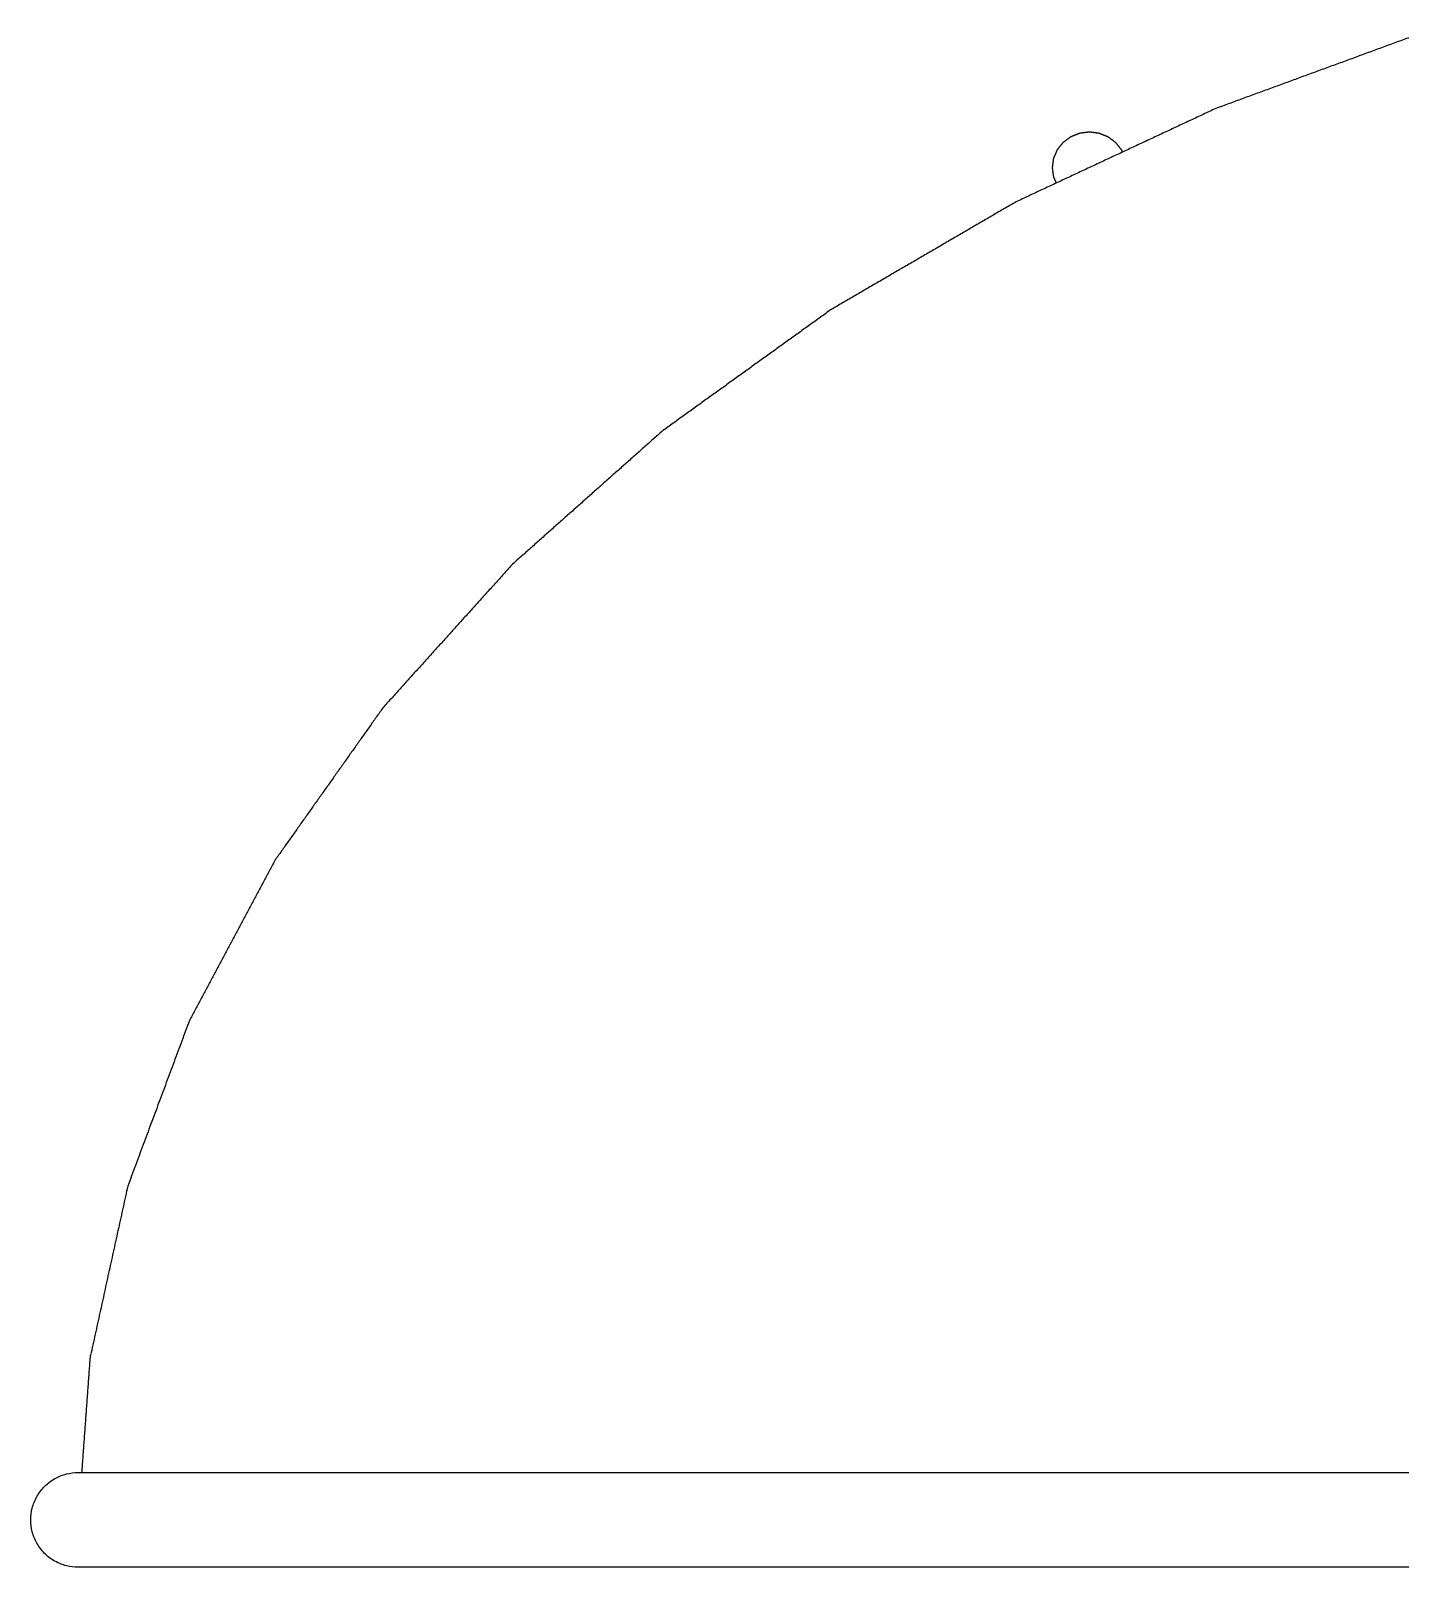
# Model space of a CAD drawing. Header units: millimetres. Extents: x 3429 to 24139, y -631 to 9878.
# Drawn here: x 8379.8 to 8437.6, y 3778.8 to 3843.7 of the extents above; entities that cross this region are included whole.
import ezdxf

# ---------------------------------------------------------------- set-up
doc = ezdxf.new("R2010")
doc.units = ezdxf.units.MM
for name, color, linetype, lineweight in [('multid_gorunus_3', 23, 'Continuous', 13), ('multid_gorunus_5', 193, 'Continuous', 5), ('multid_gorunus_6', 54, 'Continuous', 0)]:
    doc.layers.add(name, color=color, linetype=linetype, lineweight=lineweight)
doc.layers.add('tavan detat', color=7, linetype='Continuous')

# ---------------------------------------------------------------- blocks, each defined once
blk = doc.blocks.new('servant')
at = {"layer": 'multid_gorunus_3', "lineweight": -3}
for points in [[(3762.711, -1977.058), (3826.675, -1977.058), (3890.643, -1977.058), (3954.607, -1977.058)], [(3954.607, -1981.058), (3890.643, -1981.058), (3826.675, -1981.058), (3762.711, -1981.058)]]:
    blk.add_open_spline(points, degree=3, dxfattribs=at)
for points, knots in [([(3954.607, -1977.058), (3954.771, -1977.058), (3955.02, -1977.088), (3955.345, -1977.193), (3955.585, -1977.306), (3955.812, -1977.453), (3956.019, -1977.632), (3956.2, -1977.837), (3956.35, -1978.065), (3956.467, -1978.307), (3956.574, -1978.631), (3956.608, -1978.89), (3956.607, -1979.058)], [-15.269889, -15.269889, -15.269889, -15.269889, -14.573964, -14.216093, -13.857223, -13.503285, -13.159794, -12.831215, -12.520475, -12.228717, -11.955407, -11.452417, -11.452417, -11.452417, -11.452417]), ([(3956.607, -1979.058), (3956.608, -1979.226), (3956.574, -1979.484), (3956.467, -1979.809), (3956.35, -1980.051), (3956.2, -1980.278), (3956.019, -1980.484), (3955.812, -1980.662), (3955.585, -1980.809), (3955.345, -1980.923), (3955.02, -1981.027), (3954.771, -1981.058), (3954.607, -1981.058)], [-11.452417, -11.452417, -11.452417, -11.452417, -10.949427, -10.676116, -10.384359, -10.073618, -9.74504, -9.401548, -9.047611, -8.688741, -8.330869, -7.634945, -7.634945, -7.634945, -7.634945])]:
    blk.add_open_spline(points, degree=3, knots=knots, dxfattribs=at)
at = {"layer": 'multid_gorunus_5', "lineweight": -3}
for points in [[(3954.441, -1981.058), (3954.261, -1983.534), (3954.081, -1986.01)], [(3952.506, -1993.159), (3953.293, -1989.585), (3954.081, -1986.01)], [(3949.901, -2000.151), (3951.204, -1996.655), (3952.506, -1993.159)], [(3946.295, -2006.908), (3948.098, -2003.53), (3949.901, -2000.151)], [(3941.726, -2013.358), (3944.01, -2010.133), (3946.295, -2006.908)], [(3936.244, -2019.428), (3938.985, -2016.393), (3941.726, -2013.358)], [(3929.911, -2025.053), (3933.078, -2022.241), (3936.244, -2019.428)], [(3922.794, -2030.172), (3926.352, -2027.613), (3929.911, -2025.053)], [(3914.973, -2034.727), (3918.884, -2032.449), (3922.794, -2030.172)], [(3906.532, -2038.669), (3910.753, -2036.698), (3914.973, -2034.727)], [(3897.565, -2041.955), (3902.049, -2040.312), (3906.532, -2038.669)]]:
    blk.add_open_spline(points, degree=2, dxfattribs=at)
at = {"layer": 'multid_gorunus_6', "lineweight": -3}
for points in [[(3913.268, -2035.523), (3913.324, -2035.653), (3913.379, -2035.783)], [(3913.379, -2035.783), (3913.406, -2035.978), (3913.432, -2036.174)], [(3913.432, -2036.174), (3913.406, -2036.37), (3913.379, -2036.566)], [(3910.525, -2036.931), (3910.502, -2036.878), (3910.48, -2036.825)], [(3910.772, -2037.244), (3910.649, -2037.087), (3910.525, -2036.931)], [(3913.223, -2036.931), (3913.099, -2037.087), (3912.976, -2037.244)], [(3913.379, -2036.566), (3913.301, -2036.748), (3913.223, -2036.931)], [(3911.095, -2037.484), (3910.934, -2037.364), (3910.772, -2037.244)], [(3911.471, -2037.635), (3911.283, -2037.56), (3911.095, -2037.484)], [(3911.874, -2037.687), (3911.672, -2037.661), (3911.471, -2037.635)], [(3912.277, -2037.635), (3912.076, -2037.661), (3911.874, -2037.687)], [(3912.653, -2037.484), (3912.465, -2037.56), (3912.277, -2037.635)], [(3912.976, -2037.244), (3912.814, -2037.364), (3912.653, -2037.484)]]:
    blk.add_open_spline(points, degree=2, dxfattribs=at)

msp = doc.modelspace()

# ---------------------------------------------------------------- block references
at = {"layer": 'tavan detat', "rotation": 180}
msp.add_blockref('servant', (12336.381, 1801.742), dxfattribs=at)

doc.saveas('drawing.dxf')
